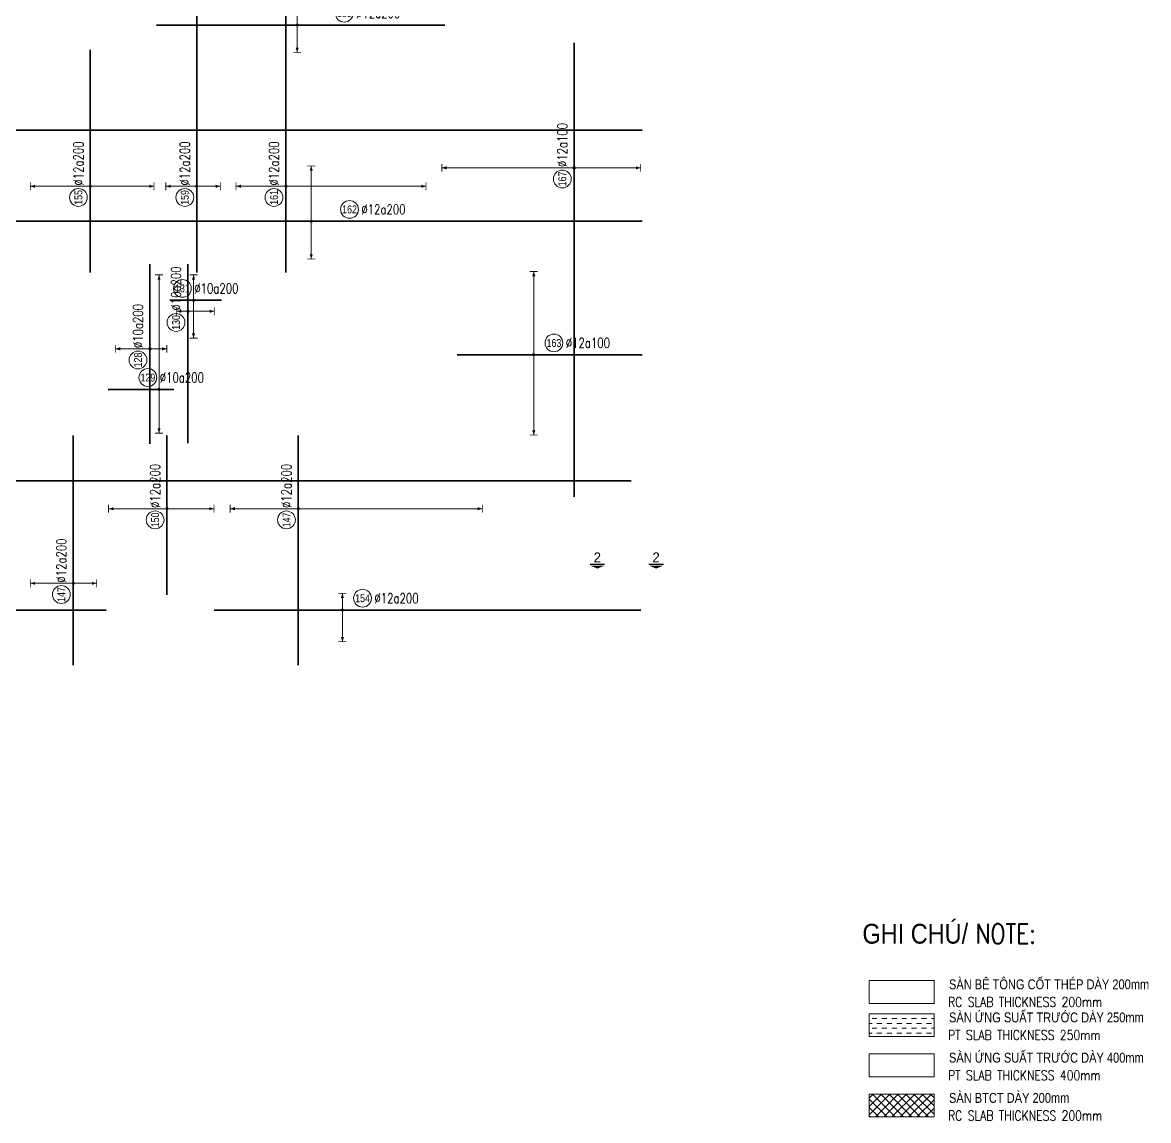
# Model space of a CAD drawing. Header units: millimetres. Extents: x -211477 to 1328726, y -15421 to 98394.
# Drawn here: x 411154 to 468072, y -15054 to 40458 of the extents above; entities that cross this region are included whole.
import ezdxf
from ezdxf.enums import TextEntityAlignment as Align

# ---------------------------------------------------------------- set-up
doc = ezdxf.new("R2010")
doc.units = ezdxf.units.MM
doc.header["$MEASUREMENT"] = 0
doc.linetypes.add('HIDDEN', pattern=[9.525, 6.35, -3.175])
for name, color, linetype, lineweight in [('00-TT.Dim', 8, 'Continuous', 13), ('00-TT.Text', 4, 'Continuous', 13), ('NDC_S_BEAM', 3, 'HIDDEN', 20), ('NDC_S_CONTINUOUS', 3, 'Continuous', 20), ('NDC_S_DIM', 1, 'Continuous', 9), ('NDC_S_ENG TEXT', 2, 'Continuous', 20), ('NDC_S_HATCH MATERIAL', 8, 'Continuous', 13), ('NDC_S_REBAR', 4, 'Continuous', 35), ('NDC_S_VN TEXT', 7, 'Continuous', 20)]:
    doc.layers.add(name, color=color, linetype=linetype, lineweight=lineweight)
doc.styles.add('ARIAL', font='arial.ttf', dxfattribs={"width": 0.8})
doc.styles.add('AUDIT_D_170222151448-0', font='')
doc.styles.add('NDC_EN TXT', font='romans.shx', dxfattribs={"width": 0.8})
doc.styles.add('NDC_ROMANS', font='romans.shx', dxfattribs={"width": 0.8})
doc.styles.add('NDC_VIE TXT', font='arial.ttf', dxfattribs={"width": 0.8})
doc.styles.add('VNAVANTH', font='')
doc.styles.get('AUDIT_D_170222151448-0').set_extended_font_data('.VnAvantH')
doc.styles.get('VNAVANTH').set_extended_font_data('.VnAvantH')

# ---------------------------------------------------------------- blocks, each defined once
blk = doc.blocks.new('A$C31938aec')
at = {"layer": 'NDC_S_HATCH MATERIAL'}
h = blk.add_hatch(dxfattribs=at)
h.set_pattern_fill('DASH', color=256, scale=2000)
h.set_pattern_definition([(0, (-34403.67, -56395.42), (250, 250), [250, -250])])
h.paths.add_polyline_path([(0, -520), (3278, -520), (3278, -1672), (0, -1672)])
at = {"layer": 'NDC_S_CONTINUOUS'}
for p, q in [((0, -520), (3278, -520)), ((3278, -520), (3278, -1672)), ((3278, -1672), (0, -1672))]:
    blk.add_line(p, q, dxfattribs=at)
at = {"layer": 'NDC_S_ENG TEXT', "style": 'NDC_EN TXT', "width": 0.8}
blk.add_text('PT SLAB THICKNESS 250mm', height=500, dxfattribs=at).set_placement((3983, -1849))
at = {"layer": 'NDC_S_VN TEXT', "style": 'NDC_VIE TXT', "width": 0.8}
blk.add_text('SÀN ỨNG SUẤT TRƯỚC DÀY 250mm', height=500, dxfattribs=at).set_placement((4034, -958))
blk = doc.blocks.new('*U175')
h = blk.add_hatch(color=6)
edge = h.paths.add_edge_path()
edge.add_arc((-2.99, 0), 0.3, 0, 360)
at = {"layer": 'NDC_S_DIM', "color": 8}
for q in [(-2.99, 4.24), (-2.99, -8.01)]:
    blk.add_line((-2.99, 0), q, dxfattribs=at)
for points in [[(-3.99, 4.24, 0.2, 0.2, 0), (-1.99, 4.24, 0, 0, 0)], [(-3.99, -8.01, 0.2, 0.2, 0), (-1.99, -8.01, 0, 0, 0)]]:
    blk.add_lwpolyline(points, format="xyseb", dxfattribs=at)
at = {"layer": 'NDC_S_DIM'}
blk.add_circle((2.1, 3), 2.25, dxfattribs=at)
at = {"layer": 'NDC_S_DIM', "color": 6}
blk.add_circle((-2.99, 0), 0.3, dxfattribs=at)
at = {"layer": 'NDC_S_DIM', "color": 8}
for points in [[(-3.39, 3.04), (-2.99, 4.24), (-2.59, 3.04)], [(-3.39, -6.81), (-2.99, -8.01), (-2.59, -6.81)]]:
    blk.add_solid(points, dxfattribs=at)
at = {"layer": 'NDC_S_REBAR'}
for p, q in [((0, 0), (-172.4, 0)), ((-172.4, 0), (-172.4, 0)), ((0, 0), (94.4, 0)), ((94.4, 0), (94.4, 0)), ((94.4, 0), (94.4, 0)), ((-172.4, 0), (-172.4, 0))]:
    blk.add_line(p, q, dxfattribs=at)
at = {"layer": 'NDC_S_VN TEXT', "style": 'ARIAL', "width": 0.8}
blk.add_attdef('KHT', text='', height=2, dxfattribs=at).set_placement((2.1, 3), align=Align.MIDDLE_CENTER)
at = {"layer": 'NDC_S_VN TEXT', "color": 3, "style": 'NDC_ROMANS', "width": 0.75}
blk.add_attdef('DKT', (5.1, 1.75), '', height=2.5, dxfattribs=at)
blk = doc.blocks.new('*U174')
h = blk.add_hatch(color=6)
edge = h.paths.add_edge_path()
edge.add_arc((-2.99, 0), 0.3, 0, 360)
at = {"layer": 'NDC_S_DIM', "color": 8}
for q in [(-2.99, 4.24), (-2.99, -8.01)]:
    blk.add_line((-2.99, 0), q, dxfattribs=at)
for points in [[(-3.99, 4.24, 0.2, 0.2, 0), (-1.99, 4.24, 0, 0, 0)], [(-3.99, -8.01, 0.2, 0.2, 0), (-1.99, -8.01, 0, 0, 0)]]:
    blk.add_lwpolyline(points, format="xyseb", dxfattribs=at)
at = {"layer": 'NDC_S_DIM'}
blk.add_circle((2.1, 3), 2.25, dxfattribs=at)
at = {"layer": 'NDC_S_DIM', "color": 6}
blk.add_circle((-2.99, 0), 0.3, dxfattribs=at)
at = {"layer": 'NDC_S_DIM', "color": 8}
for points in [[(-3.39, 3.04), (-2.99, 4.24), (-2.59, 3.04)], [(-3.39, -6.81), (-2.99, -8.01), (-2.59, -6.81)]]:
    blk.add_solid(points, dxfattribs=at)
at = {"layer": 'NDC_S_REBAR'}
for p, q in [((0, 0), (-35.44, 0)), ((-35.44, 0), (-35.44, 0)), ((0, 0), (61.62, 0)), ((61.62, 0), (61.62, 0)), ((61.62, 0), (72.46, 0)), ((-35.44, 0), (-35.44, 0))]:
    blk.add_line(p, q, dxfattribs=at)
at = {"layer": 'NDC_S_VN TEXT', "style": 'ARIAL', "width": 0.8}
blk.add_attdef('KHT', text='', height=2, dxfattribs=at).set_placement((2.1, 3), align=Align.MIDDLE_CENTER)
at = {"layer": 'NDC_S_VN TEXT', "color": 3, "style": 'NDC_ROMANS', "width": 0.75}
blk.add_attdef('DKT', (5.1, 1.75), '', height=2.5, dxfattribs=at)
blk = doc.blocks.new('*U171')
h = blk.add_hatch(color=6)
edge = h.paths.add_edge_path()
edge.add_arc((-2.99, 0), 0.3, 0, 360)
at = {"layer": 'NDC_S_DIM', "color": 8}
for q in [(-2.99, 21.07), (-2.99, -20.29)]:
    blk.add_line((-2.99, 0), q, dxfattribs=at)
for points in [[(-3.99, 21.07, 0.2, 0.2, 0), (-1.99, 21.07, 0, 0, 0)], [(-3.99, -20.29, 0.2, 0.2, 0), (-1.99, -20.29, 0, 0, 0)]]:
    blk.add_lwpolyline(points, format="xyseb", dxfattribs=at)
at = {"layer": 'NDC_S_DIM'}
blk.add_circle((2.1, 3), 2.25, dxfattribs=at)
at = {"layer": 'NDC_S_DIM', "color": 6}
blk.add_circle((-2.99, 0), 0.3, dxfattribs=at)
at = {"layer": 'NDC_S_DIM', "color": 8}
for points in [[(-3.39, 19.87), (-2.99, 21.07), (-2.59, 19.87)], [(-3.39, -19.09), (-2.99, -20.29), (-2.59, -19.09)]]:
    blk.add_solid(points, dxfattribs=at)
at = {"layer": 'NDC_S_REBAR'}
for p, q in [((0, 0), (-22.33, 0)), ((-22.33, 0), (-22.33, 0)), ((0, 0), (24.42, 0)), ((24.42, 0), (24.42, 0)), ((24.42, 0), (24.42, 0)), ((-22.33, 0), (-22.33, 0))]:
    blk.add_line(p, q, dxfattribs=at)
at = {"layer": 'NDC_S_VN TEXT', "style": 'ARIAL', "width": 0.8}
blk.add_attdef('KHT', text='', height=2, dxfattribs=at).set_placement((2.1, 3), align=Align.MIDDLE_CENTER)
at = {"layer": 'NDC_S_VN TEXT', "color": 3, "style": 'NDC_ROMANS', "width": 0.75}
blk.add_attdef('DKT', (5.1, 1.75), '', height=2.5, dxfattribs=at)
blk = doc.blocks.new('*U169')
h = blk.add_hatch(color=6)
edge = h.paths.add_edge_path()
edge.add_arc((-7.56, 0), 0.3, 0, 360)
at = {"layer": 'NDC_S_DIM', "color": 8}
for q in [(-7.56, 13.95), (-7.56, -9.55)]:
    blk.add_line((-7.56, 0), q, dxfattribs=at)
for points in [[(-8.56, 13.95, 0.2, 0.2, 0), (-6.56, 13.95, 0, 0, 0)], [(-8.56, -9.55, 0.2, 0.2, 0), (-6.56, -9.55, 0, 0, 0)]]:
    blk.add_lwpolyline(points, format="xyseb", dxfattribs=at)
at = {"layer": 'NDC_S_DIM'}
blk.add_circle((2.1, 3), 2.25, dxfattribs=at)
at = {"layer": 'NDC_S_DIM', "color": 6}
blk.add_circle((-7.56, 0), 0.3, dxfattribs=at)
at = {"layer": 'NDC_S_DIM', "color": 8}
for points in [[(-7.96, 12.75), (-7.56, 13.95), (-7.16, 12.75)], [(-7.96, -8.35), (-7.56, -9.55), (-7.16, -8.35)]]:
    blk.add_solid(points, dxfattribs=at)
at = {"layer": 'NDC_S_REBAR'}
for p, q in [((-129.68, 0), (-153.51, 0)), ((0, 0), (-129.68, 0)), ((-129.68, 0), (-129.68, 0)), ((0, 0), (76.08, 0)), ((76.08, 0), (76.08, 0)), ((76.08, 0), (76.08, 0))]:
    blk.add_line(p, q, dxfattribs=at)
at = {"layer": 'NDC_S_VN TEXT', "style": 'ARIAL', "width": 0.8}
blk.add_attdef('KHT', text='', height=2, dxfattribs=at).set_placement((2.1, 3), align=Align.MIDDLE_CENTER)
at = {"layer": 'NDC_S_VN TEXT', "color": 3, "style": 'NDC_ROMANS', "width": 0.75}
blk.add_attdef('DKT', (5.1, 1.75), '', height=2.5, dxfattribs=at)
blk = doc.blocks.new('*U168')
at = {"layer": 'NDC_S_REBAR'}
for p in [(0, 0), (214.28, 0), (214.28, 0)]:
    blk.add_line(p, (214.28, 0), dxfattribs=at)
at = {"layer": 'NDC_S_VN TEXT', "style": 'ARIAL', "width": 0.8}
blk.add_attdef('KHT', text='', height=2, dxfattribs=at).set_placement((2.1, 3), align=Align.MIDDLE_CENTER)
at = {"layer": 'NDC_S_VN TEXT', "color": 3, "style": 'NDC_ROMANS', "width": 0.75}
blk.add_attdef('DKT', (5.1, 1.75), '', height=2.5, dxfattribs=at)
blk = doc.blocks.new('*U166')
h = blk.add_hatch(color=6)
edge = h.paths.add_edge_path()
edge.add_arc((-2.48, 0), 0.3, 0, 360)
at = {"layer": 'NDC_S_DIM', "color": 8}
for q in [(-2.48, 14.97), (-2.48, -6.91)]:
    blk.add_line((-2.48, 0), q, dxfattribs=at)
for points in [[(-3.48, 14.97, 0.2, 0.2, 0), (-1.48, 14.97, 0, 0, 0)], [(-3.48, -6.91, 0.2, 0.2, 0), (-1.48, -6.91, 0, 0, 0)]]:
    blk.add_lwpolyline(points, format="xyseb", dxfattribs=at)
at = {"layer": 'NDC_S_DIM'}
blk.add_circle((9.4, 3), 2.25, dxfattribs=at)
at = {"layer": 'NDC_S_DIM', "color": 6}
blk.add_circle((-2.48, 0), 0.3, dxfattribs=at)
at = {"layer": 'NDC_S_DIM', "color": 8}
for points in [[(-2.88, 13.77), (-2.48, 14.97), (-2.08, 13.77)], [(-2.88, -5.71), (-2.48, -6.91), (-2.08, -5.71)]]:
    blk.add_solid(points, dxfattribs=at)
at = {"layer": 'NDC_S_REBAR'}
for p, q in [((0, 0), (-38.08, 0)), ((-38.08, 0), (-38.08, 0)), ((0, 0), (34.81, 0)), ((34.81, 0), (34.81, 0)), ((34.81, 0), (34.81, 0)), ((-38.08, 0), (-38.08, 0))]:
    blk.add_line(p, q, dxfattribs=at)
at = {"layer": 'NDC_S_VN TEXT', "style": 'ARIAL', "width": 0.8}
blk.add_attdef('KHT', text='', height=2, dxfattribs=at).set_placement((9.4, 3), align=Align.MIDDLE_CENTER)
at = {"layer": 'NDC_S_VN TEXT', "color": 3, "style": 'NDC_ROMANS', "width": 0.75}
blk.add_attdef('DKT', (12.4, 1.75), '', height=2.5, dxfattribs=at)
blk = doc.blocks.new('*U151')
h = blk.add_hatch(color=6)
edge = h.paths.add_edge_path()
edge.add_arc((0, 0), 0.3, 0, 360)
at = {"layer": 'NDC_S_DIM', "color": 8}
for q in [(0, 15.15), (0, -16.1)]:
    blk.add_line((0, 0), q, dxfattribs=at)
for points in [[(-1, 15.15, 0.2, 0.2, 0), (1, 15.15, 0, 0, 0)], [(-1, -16.1, 0.2, 0.2, 0), (1, -16.1, 0, 0, 0)]]:
    blk.add_lwpolyline(points, format="xyseb", dxfattribs=at)
at = {"layer": 'NDC_S_DIM'}
blk.add_circle((-2.82, 3), 2.25, dxfattribs=at)
at = {"layer": 'NDC_S_DIM', "color": 6}
blk.add_circle((0, 0), 0.3, dxfattribs=at)
at = {"layer": 'NDC_S_DIM', "color": 8}
for points in [[(-0.4, 13.95), (0, 15.15), (0.4, 13.95)], [(-0.4, -14.9), (0, -16.1), (0.4, -14.9)]]:
    blk.add_solid(points, dxfattribs=at)
at = {"layer": 'NDC_S_REBAR'}
for p, q in [((0, 0), (-21.79, 0)), ((-21.79, 0), (-21.79, 0)), ((0, 0), (34.51, 0)), ((34.51, 0), (34.51, 0)), ((34.51, 0), (34.51, 0)), ((-21.79, 0), (-21.79, 0))]:
    blk.add_line(p, q, dxfattribs=at)
at = {"layer": 'NDC_S_VN TEXT', "style": 'ARIAL', "width": 0.8}
blk.add_attdef('KHT', text='', height=2, dxfattribs=at).set_placement((-2.82, 3), align=Align.MIDDLE_CENTER)
at = {"layer": 'NDC_S_VN TEXT', "color": 3, "style": 'NDC_ROMANS', "width": 0.75}
blk.add_attdef('DKT', (0.18, 1.75), '', height=2.5, dxfattribs=at)
blk = doc.blocks.new('*U148')
h = blk.add_hatch(color=6)
edge = h.paths.add_edge_path()
edge.add_arc((0, 0), 0.3, 0, 360)
at = {"layer": 'NDC_S_DIM', "color": 8}
for q in [(0, 10.83), (0, -5.92)]:
    blk.add_line((0, 0), q, dxfattribs=at)
for points in [[(-1, 10.83, 0.2, 0.2, 0), (1, 10.83, 0, 0, 0)], [(-1, -5.92, 0.2, 0.2, 0), (1, -5.92, 0, 0, 0)]]:
    blk.add_lwpolyline(points, format="xyseb", dxfattribs=at)
at = {"layer": 'NDC_S_DIM'}
blk.add_circle((-2.82, 3), 2.25, dxfattribs=at)
at = {"layer": 'NDC_S_DIM', "color": 6}
blk.add_circle((0, 0), 0.3, dxfattribs=at)
at = {"layer": 'NDC_S_DIM', "color": 8}
for points in [[(-0.4, 9.63), (0, 10.83), (0.4, 9.63)], [(-0.4, -4.72), (0, -5.92), (0.4, -4.72)]]:
    blk.add_solid(points, dxfattribs=at)
at = {"layer": 'NDC_S_REBAR'}
for p, q in [((0, 0), (-20.67, 0)), ((-20.67, 0), (-20.67, 0)), ((0, 0), (37.38, 0)), ((37.38, 0), (37.38, 0)), ((37.38, 0), (37.38, 0)), ((-20.67, 0), (-20.67, 0))]:
    blk.add_line(p, q, dxfattribs=at)
at = {"layer": 'NDC_S_VN TEXT', "style": 'ARIAL', "width": 0.8}
blk.add_attdef('KHT', text='', height=2, dxfattribs=at).set_placement((-2.82, 3), align=Align.MIDDLE_CENTER)
at = {"layer": 'NDC_S_VN TEXT', "color": 3, "style": 'NDC_ROMANS', "width": 0.75}
blk.add_attdef('DKT', (0.18, 1.75), '', height=2.5, dxfattribs=at)
blk = doc.blocks.new('*U147')
h = blk.add_hatch(color=6)
edge = h.paths.add_edge_path()
edge.add_arc((0, 0), 0.3, 0, 360)
at = {"layer": 'NDC_S_DIM', "color": 8}
for q in [(0, 14.78), (0, -11.87)]:
    blk.add_line((0, 0), q, dxfattribs=at)
for points in [[(-1, 14.78, 0.2, 0.2, 0), (1, 14.78, 0, 0, 0)], [(-1, -11.87, 0.2, 0.2, 0), (1, -11.87, 0, 0, 0)]]:
    blk.add_lwpolyline(points, format="xyseb", dxfattribs=at)
at = {"layer": 'NDC_S_DIM'}
blk.add_circle((-2.82, 3), 2.25, dxfattribs=at)
at = {"layer": 'NDC_S_DIM', "color": 6}
blk.add_circle((0, 0), 0.3, dxfattribs=at)
at = {"layer": 'NDC_S_DIM', "color": 8}
for points in [[(-0.4, 13.58), (0, 14.78), (0.4, 13.58)], [(-0.4, -10.67), (0, -11.87), (0.4, -10.67)]]:
    blk.add_solid(points, dxfattribs=at)
at = {"layer": 'NDC_S_REBAR'}
for p, q in [((0, 0), (-21.78, 0)), ((-21.78, 0), (-21.78, 0)), ((0, 0), (18.52, 0)), ((18.52, 0), (18.52, 0)), ((18.52, 0), (18.52, 0)), ((-21.78, 0), (-21.78, 0))]:
    blk.add_line(p, q, dxfattribs=at)
at = {"layer": 'NDC_S_VN TEXT', "style": 'ARIAL', "width": 0.8}
blk.add_attdef('KHT', text='', height=2, dxfattribs=at).set_placement((-2.82, 3), align=Align.MIDDLE_CENTER)
at = {"layer": 'NDC_S_VN TEXT', "color": 3, "style": 'NDC_ROMANS', "width": 0.75}
blk.add_attdef('DKT', (0.18, 1.75), '', height=2.5, dxfattribs=at)
blk = doc.blocks.new('*U146')
h = blk.add_hatch(color=6)
edge = h.paths.add_edge_path()
edge.add_arc((0, 0), 0.3, 0, 360)
at = {"layer": 'NDC_S_DIM', "color": 8}
for q in [(0, 17.23), (0, -46.52)]:
    blk.add_line((0, 0), q, dxfattribs=at)
for points in [[(-1, 17.23, 0.2, 0.2, 0), (1, 17.23, 0, 0, 0)], [(-1, -46.52, 0.2, 0.2, 0), (1, -46.52, 0, 0, 0)]]:
    blk.add_lwpolyline(points, format="xyseb", dxfattribs=at)
at = {"layer": 'NDC_S_DIM'}
blk.add_circle((-2.82, 3), 2.25, dxfattribs=at)
at = {"layer": 'NDC_S_DIM', "color": 6}
blk.add_circle((0, 0), 0.3, dxfattribs=at)
at = {"layer": 'NDC_S_DIM', "color": 8}
for points in [[(-0.4, 16.03), (0, 17.23), (0.4, 16.03)], [(-0.4, -45.32), (0, -46.52), (0.4, -45.32)]]:
    blk.add_solid(points, dxfattribs=at)
at = {"layer": 'NDC_S_REBAR'}
for p, q in [((0, 0), (-39.53, 0)), ((-39.53, 0), (-39.53, 0)), ((0, 0), (18.52, 0)), ((18.52, 0), (18.52, 0)), ((18.52, 0), (18.52, 0)), ((-39.53, 0), (-39.53, 0))]:
    blk.add_line(p, q, dxfattribs=at)
at = {"layer": 'NDC_S_VN TEXT', "style": 'ARIAL', "width": 0.8}
blk.add_attdef('KHT', text='', height=2, dxfattribs=at).set_placement((-2.82, 3), align=Align.MIDDLE_CENTER)
at = {"layer": 'NDC_S_VN TEXT', "color": 3, "style": 'NDC_ROMANS', "width": 0.75}
blk.add_attdef('DKT', (0.18, 1.75), '', height=2.5, dxfattribs=at)
blk = doc.blocks.new('*U144')
h = blk.add_hatch(color=6)
edge = h.paths.add_edge_path()
edge.add_arc((0, 0), 0.3, 0, 360)
at = {"layer": 'NDC_S_DIM', "color": 8}
for q in [(0, 33.45), (0, -16.8)]:
    blk.add_line((0, 0), q, dxfattribs=at)
for points in [[(-1, 33.45, 0.2, 0.2, 0), (1, 33.45, 0, 0, 0)], [(-1, -16.8, 0.2, 0.2, 0), (1, -16.8, 0, 0, 0)]]:
    blk.add_lwpolyline(points, format="xyseb", dxfattribs=at)
at = {"layer": 'NDC_S_DIM'}
blk.add_circle((-2.82, 3), 2.25, dxfattribs=at)
at = {"layer": 'NDC_S_DIM', "color": 6}
blk.add_circle((0, 0), 0.3, dxfattribs=at)
at = {"layer": 'NDC_S_DIM', "color": 8}
for points in [[(-0.4, 32.25), (0, 33.45), (0.4, 32.25)], [(-0.4, -15.6), (0, -16.8), (0.4, -15.6)]]:
    blk.add_solid(points, dxfattribs=at)
at = {"layer": 'NDC_S_REBAR'}
for p, q in [((0, 0), (-83.16, 0)), ((-83.16, 0), (-83.16, 0)), ((0, 0), (31.59, 0)), ((31.59, 0), (31.59, 0)), ((31.59, 0), (31.59, 0)), ((-83.16, 0), (-83.16, 0))]:
    blk.add_line(p, q, dxfattribs=at)
at = {"layer": 'NDC_S_VN TEXT', "style": 'ARIAL', "width": 0.8}
blk.add_attdef('KHT', text='', height=2, dxfattribs=at).set_placement((-2.82, 3), align=Align.MIDDLE_CENTER)
at = {"layer": 'NDC_S_VN TEXT', "color": 3, "style": 'NDC_ROMANS', "width": 0.75}
blk.add_attdef('DKT', (0.18, 1.75), '', height=2.5, dxfattribs=at)
blk = doc.blocks.new('*U143')
h = blk.add_hatch(color=6)
edge = h.paths.add_edge_path()
edge.add_arc((0, 0), 0.3, 0, 360)
at = {"layer": 'NDC_S_DIM', "color": 8}
for q in [(0, 7.79), (0, -5.96)]:
    blk.add_line((0, 0), q, dxfattribs=at)
for points in [[(-1, 7.79, 0.2, 0.2, 0), (1, 7.79, 0, 0, 0)], [(-1, -5.96, 0.2, 0.2, 0), (1, -5.96, 0, 0, 0)]]:
    blk.add_lwpolyline(points, format="xyseb", dxfattribs=at)
at = {"layer": 'NDC_S_DIM'}
blk.add_circle((-2.82, 3), 2.25, dxfattribs=at)
at = {"layer": 'NDC_S_DIM', "color": 6}
blk.add_circle((0, 0), 0.3, dxfattribs=at)
at = {"layer": 'NDC_S_DIM', "color": 8}
for points in [[(-0.4, 6.59), (0, 7.79), (0.4, 6.59)], [(-0.4, -4.76), (0, -5.96), (0.4, -4.76)]]:
    blk.add_solid(points, dxfattribs=at)
at = {"layer": 'NDC_S_REBAR'}
for p, q in [((0, 0), (-21.79, 0)), ((-21.79, 0), (-21.79, 0)), ((0, 0), (64.63, 0)), ((64.63, 0), (64.63, 0)), ((64.63, 0), (64.63, 0)), ((-21.79, 0), (-21.79, 0))]:
    blk.add_line(p, q, dxfattribs=at)
at = {"layer": 'NDC_S_VN TEXT', "style": 'ARIAL', "width": 0.8}
blk.add_attdef('KHT', text='', height=2, dxfattribs=at).set_placement((-2.82, 3), align=Align.MIDDLE_CENTER)
at = {"layer": 'NDC_S_VN TEXT', "color": 3, "style": 'NDC_ROMANS', "width": 0.75}
blk.add_attdef('DKT', (0.18, 1.75), '', height=2.5, dxfattribs=at)
blk = doc.blocks.new('*U142')
h = blk.add_hatch(color=6)
edge = h.paths.add_edge_path()
edge.add_arc((0, 0), 0.3, 0, 360)
at = {"layer": 'NDC_S_DIM', "color": 8}
for q in [(0, 12.58), (0, -35.42)]:
    blk.add_line((0, 0), q, dxfattribs=at)
for points in [[(-1, 12.58, 0.2, 0.2, 0), (1, 12.58, 0, 0, 0)], [(-1, -35.42, 0.2, 0.2, 0), (1, -35.42, 0, 0, 0)]]:
    blk.add_lwpolyline(points, format="xyseb", dxfattribs=at)
at = {"layer": 'NDC_S_DIM'}
blk.add_circle((-2.82, 3), 2.25, dxfattribs=at)
at = {"layer": 'NDC_S_DIM', "color": 6}
blk.add_circle((0, 0), 0.3, dxfattribs=at)
at = {"layer": 'NDC_S_DIM', "color": 8}
for points in [[(-0.4, 11.38), (0, 12.58), (0.4, 11.38)], [(-0.4, -34.22), (0, -35.42), (0.4, -34.22)]]:
    blk.add_solid(points, dxfattribs=at)
at = {"layer": 'NDC_S_REBAR'}
for p, q in [((0, 0), (-21.79, 0)), ((-21.79, 0), (-21.79, 0)), ((0, 0), (59.77, 0)), ((59.77, 0), (59.77, 0)), ((59.77, 0), (59.77, 0)), ((-21.79, 0), (-21.79, 0))]:
    blk.add_line(p, q, dxfattribs=at)
at = {"layer": 'NDC_S_VN TEXT', "style": 'ARIAL', "width": 0.8}
blk.add_attdef('KHT', text='', height=2, dxfattribs=at).set_placement((-2.82, 3), align=Align.MIDDLE_CENTER)
at = {"layer": 'NDC_S_VN TEXT', "color": 3, "style": 'NDC_ROMANS', "width": 0.75}
blk.add_attdef('DKT', (0.18, 1.75), '', height=2.5, dxfattribs=at)
blk = doc.blocks.new('*U425')
h = blk.add_hatch(color=6)
edge = h.paths.add_edge_path()
edge.add_arc((0, 0), 0.3, 0, 360)
at = {"layer": 'NDC_S_DIM', "color": 8}
for q in [(0, 8.71), (0, -4.29)]:
    blk.add_line((0, 0), q, dxfattribs=at)
for points in [[(-1, 8.71, 0.2, 0.2, 0), (1, 8.71, 0, 0, 0)], [(-1, -4.29, 0.2, 0.2, 0), (1, -4.29, 0, 0, 0)]]:
    blk.add_lwpolyline(points, format="xyseb", dxfattribs=at)
at = {"layer": 'NDC_S_DIM'}
blk.add_circle((-2.82, 3), 2.25, dxfattribs=at)
at = {"layer": 'NDC_S_DIM', "color": 6}
blk.add_circle((0, 0), 0.3, dxfattribs=at)
at = {"layer": 'NDC_S_DIM', "color": 8}
for points in [[(-0.4, 7.51), (0, 8.71), (0.4, 7.51)], [(-0.4, -3.09), (0, -4.29), (0.4, -3.09)]]:
    blk.add_solid(points, dxfattribs=at)
at = {"layer": 'NDC_S_REBAR'}
for p, q in [((0, 0), (-23.99, 0)), ((-23.99, 0), (-23.99, 0)), ((0, 0), (21.43, 0)), ((21.43, 0), (21.43, 0)), ((21.43, 0), (21.43, 0)), ((-23.99, 0), (-23.99, 0))]:
    blk.add_line(p, q, dxfattribs=at)
at = {"layer": 'NDC_S_VN TEXT', "style": 'ARIAL', "width": 0.8}
blk.add_attdef('KHT', text='', height=2, dxfattribs=at).set_placement((-2.82, 3), align=Align.MIDDLE_CENTER)
at = {"layer": 'NDC_S_VN TEXT', "color": 3, "style": 'NDC_ROMANS', "width": 0.75}
blk.add_attdef('DKT', (0.18, 1.75), '', height=2.5, dxfattribs=at)
blk = doc.blocks.new('*U423')
h = blk.add_hatch(color=6)
edge = h.paths.add_edge_path()
edge.add_arc((0, 0), 0.3, 0, 360)
at = {"layer": 'NDC_S_DIM', "color": 8}
for q in [(0, 28.95), (0, -11.05)]:
    blk.add_line((0, 0), q, dxfattribs=at)
for points in [[(-1, 28.95, 0.2, 0.2, 0), (1, 28.95, 0, 0, 0)], [(-1, -11.05, 0.2, 0.2, 0), (1, -11.05, 0, 0, 0)]]:
    blk.add_lwpolyline(points, format="xyseb", dxfattribs=at)
at = {"layer": 'NDC_S_DIM'}
blk.add_circle((-2.82, 3), 2.25, dxfattribs=at)
at = {"layer": 'NDC_S_DIM', "color": 6}
blk.add_circle((0, 0), 0.3, dxfattribs=at)
at = {"layer": 'NDC_S_DIM', "color": 8}
for points in [[(-0.4, 27.75), (0, 28.95), (0.4, 27.75)], [(-0.4, -9.85), (0, -11.05), (0.4, -9.85)]]:
    blk.add_solid(points, dxfattribs=at)
at = {"layer": 'NDC_S_REBAR'}
for p, q in [((0, 0), (-12.88, 0)), ((-12.88, 0), (-12.88, 0)), ((0, 0), (3.76, 0)), ((3.76, 0), (3.76, 0)), ((3.76, 0), (3.76, 0)), ((-12.88, 0), (-12.88, 0))]:
    blk.add_line(p, q, dxfattribs=at)
at = {"layer": 'NDC_S_VN TEXT', "style": 'ARIAL', "width": 0.8}
blk.add_attdef('KHT', text='', height=2, dxfattribs=at).set_placement((-2.82, 3), align=Align.MIDDLE_CENTER)
at = {"layer": 'NDC_S_VN TEXT', "color": 3, "style": 'NDC_ROMANS', "width": 0.75}
blk.add_attdef('DKT', (0.18, 1.75), '', height=2.5, dxfattribs=at)
blk = doc.blocks.new('*U137')
h = blk.add_hatch(color=6)
edge = h.paths.add_edge_path()
edge.add_arc((0, 0), 0.3, 0, 360)
at = {"layer": 'NDC_S_DIM', "color": 8}
for q in [(0, 2.82), (0, -6.68)]:
    blk.add_line((0, 0), q, dxfattribs=at)
for points in [[(-1, 2.82, 0.2, 0.2, 0), (1, 2.82, 0, 0, 0)], [(-1, -6.68, 0.2, 0.2, 0), (1, -6.68, 0, 0, 0)]]:
    blk.add_lwpolyline(points, format="xyseb", dxfattribs=at)
at = {"layer": 'NDC_S_DIM'}
blk.add_circle((-2.82, 3), 2.25, dxfattribs=at)
at = {"layer": 'NDC_S_DIM', "color": 6}
blk.add_circle((0, 0), 0.3, dxfattribs=at)
at = {"layer": 'NDC_S_DIM', "color": 8}
for points in [[(-0.4, 1.62), (0, 2.82), (0.4, 1.62)], [(-0.4, -5.48), (0, -6.68), (0.4, -5.48)]]:
    blk.add_solid(points, dxfattribs=at)
at = {"layer": 'NDC_S_REBAR'}
for p, q in [((-20.9, 0), (-33.36, 0)), ((0, 0), (-20.9, 0)), ((-20.9, 0), (-20.9, 0)), ((0, 0), (11.88, 0)), ((11.88, 0), (11.88, 0)), ((11.88, 0), (11.88, 0))]:
    blk.add_line(p, q, dxfattribs=at)
at = {"layer": 'NDC_S_VN TEXT', "style": 'ARIAL', "width": 0.8}
blk.add_attdef('KHT', text='', height=2, dxfattribs=at).set_placement((-2.82, 3), align=Align.MIDDLE_CENTER)
at = {"layer": 'NDC_S_VN TEXT', "color": 3, "style": 'NDC_ROMANS', "width": 0.75}
blk.add_attdef('DKT', (0.18, 1.75), '', height=2.5, dxfattribs=at)
blk = doc.blocks.new('*U136')
h = blk.add_hatch(color=6)
edge = h.paths.add_edge_path()
edge.add_arc((0, 0), 0.3, 0, 360)
at = {"layer": 'NDC_S_DIM', "color": 8}
for q in [(0, 6.43), (0, -9.57)]:
    blk.add_line((0, 0), q, dxfattribs=at)
for points in [[(-1, 6.43, 0.2, 0.2, 0), (1, 6.43, 0, 0, 0)], [(-1, -9.57, 0.2, 0.2, 0), (1, -9.57, 0, 0, 0)]]:
    blk.add_lwpolyline(points, format="xyseb", dxfattribs=at)
at = {"layer": 'NDC_S_DIM'}
blk.add_circle((-2.82, 3), 2.25, dxfattribs=at)
at = {"layer": 'NDC_S_DIM', "color": 6}
blk.add_circle((0, 0), 0.3, dxfattribs=at)
at = {"layer": 'NDC_S_DIM', "color": 8}
for points in [[(-0.4, 5.23), (0, 6.43), (0.4, 5.23)], [(-0.4, -8.37), (0, -9.57), (0.4, -8.37)]]:
    blk.add_solid(points, dxfattribs=at)
at = {"layer": 'NDC_S_REBAR'}
for p, q in [((0, 0), (-5.98, 0)), ((-5.98, 0), (-5.98, 0)), ((0, 0), (7.03, 0)), ((7.03, 0), (7.03, 0)), ((7.03, 0), (7.03, 0)), ((-5.98, 0), (-5.98, 0))]:
    blk.add_line(p, q, dxfattribs=at)
at = {"layer": 'NDC_S_VN TEXT', "style": 'ARIAL', "width": 0.8}
blk.add_attdef('KHT', text='', height=2, dxfattribs=at).set_placement((-2.82, 3), align=Align.MIDDLE_CENTER)
at = {"layer": 'NDC_S_VN TEXT', "color": 3, "style": 'NDC_ROMANS', "width": 0.75}
blk.add_attdef('DKT', (0.18, 1.75), '', height=2.5, dxfattribs=at)
blk = doc.blocks.new('*U173')
at = {"layer": 'NDC_S_REBAR'}
for p, q in [((0, 0), (222.94, 0)), ((222.94, 0), (222.94, 0)), ((222.94, 0), (227.14, 0))]:
    blk.add_line(p, q, dxfattribs=at)
at = {"layer": 'NDC_S_VN TEXT', "style": 'ARIAL', "width": 0.8}
blk.add_attdef('KHT', text='', height=2, dxfattribs=at).set_placement((2.1, 3), align=Align.MIDDLE_CENTER)
at = {"layer": 'NDC_S_VN TEXT', "color": 3, "style": 'NDC_ROMANS', "width": 0.75}
blk.add_attdef('DKT', (5.1, 1.75), '', height=2.5, dxfattribs=at)
blk = doc.blocks.new('00-3T-Cut Symbol')
at = {"color": 0, "ltscale": 2}
blk.add_line((2.21, 1.22), (-2.21, 1.22), dxfattribs=at)
blk.add_lwpolyline([(0, 0, 0, 4.29, 0), (0, 0.89, 2.5, 2.5, 0)], format="xyseb", dxfattribs=at)
at = {"layer": '00-TT.Dim', "style": 'AUDIT_D_170222151448-0'}
blk.add_attdef('NUMBER', text='', height=3, dxfattribs=at).set_placement((0, 1.87), align=Align.MIDDLE_CENTER)

msp = doc.modelspace()

# ---------------------------------------------------------------- linework, layer by layer
at = {"layer": 'NDC_S_CONTINUOUS'}
for p, q in [((453954.2, -7983.5), (457232, -7983.5)), ((453954.2, -9135.7), (453954.2, -7983.5)), ((457232, -7983.5), (457232, -9135.7)), ((457232, -9135.7), (453954.2, -9135.7)), ((453954.2, -9655.9), (453954.2, -10808.1)), ((453954.2, -11690.6), (457232, -11690.6)), ((453954.2, -12842.8), (453954.2, -11690.6)), ((457232, -11690.6), (457232, -12842.8)), ((457232, -12842.8), (453954.2, -12842.8)), ((453954.2, -13725.3), (457232, -13725.3)), ((453954.2, -14877.4), (453954.2, -13725.3)), ((457232, -13725.3), (457232, -14877.4)), ((457232, -14877.4), (453954.2, -14877.4))]:
    msp.add_line(p, q, dxfattribs=at)
at = {"layer": 'NDC_S_HATCH MATERIAL', "linetype": 'Continuous', "ltscale": 500}
for p, q in [((453954.2, -13933.4), (454162.4, -13725.3)), ((453954.2, -14352.5), (454581.4, -13725.3)), ((453954.2, -14771.5), (455000.5, -13725.3)), ((454855.1, -14877.4), (453954.2, -13976.5)), ((455274.2, -14877.4), (454122, -13725.3)), ((454267.4, -14877.4), (455419.6, -13725.3)), ((455693.3, -14877.4), (454541.1, -13725.3)), ((454686.5, -14877.4), (455838.7, -13725.3)), ((456112.4, -14877.4), (454960.2, -13725.3)), ((455105.6, -14877.4), (456257.8, -13725.3)), ((456531.4, -14877.4), (455379.2, -13725.3)), ((455524.6, -14877.4), (456676.8, -13725.3)), ((456950.5, -14877.4), (455798.3, -13725.3)), ((455943.7, -14877.4), (457095.9, -13725.3)), ((457232, -14739.9), (456217.4, -13725.3)), ((456362.8, -14877.4), (457232, -14008.2)), ((457232, -14320.8), (456636.5, -13725.3)), ((457232, -13901.7), (457055.6, -13725.3)), ((454436.1, -14877.4), (453954.2, -14395.6)), ((456781.9, -14877.4), (457232, -14427.3)), ((454017, -14877.4), (453954.2, -14814.7)), ((457201, -14877.4), (457232, -14846.4))]:
    msp.add_line(p, q, dxfattribs=at)

# ---------------------------------------------------------------- block references
at = {"xscale": 200, "yscale": 200, "zscale": 200, "rotation": 90}
for name, p, values in [('*U143', (419958.3, 32178.2), {'KHT': '159', 'DKT': '%%c12a200'}), ('*U142', (424466.6, 32178.2), {'KHT': '161', 'DKT': '%%c12a200'}), ('*U144', (439040.4, 33111.3), {'KHT': '167', 'DKT': '%%c12a100'}), ('*U151', (414579.5, 32178.2), {'KHT': '155', 'DKT': '%%c12a200'}), ('*U425', (417592.6, 23959.4), {'KHT': '128', 'DKT': '%%c10a200'}), ('*U137', (419514.7, 25857.4), {'KHT': '130', 'DKT': '%%c10a200'}), ('*U148', (413716, 12103.9), {'KHT': '147', 'DKT': '%%c12a200'}), ('*U147', (418457, 15876), {'KHT': '150', 'DKT': '%%c12a200'}), ('*U146', (425096.7, 15876), {'KHT': '147', 'DKT': '%%c12a200'})]:
    msp.add_blockref(name, p, dxfattribs=at).add_auto_attribs(values)
at = {"xscale": 200, "yscale": 200, "zscale": 200}
for name, p, values in [('*U166', (425535.6, 40332.7), {'KHT': '165', 'DKT': '%%c12a200'}), ('*U169', (427264, 30410.3), {'KHT': '162', 'DKT': '%%c12a200'}), ('*U171', (437596.5, 23658.3), {'KHT': '163', 'DKT': '%%c12a100'}), ('*U423', (418055.9, 21909.1), {'KHT': '129', 'DKT': '%%c10a200'}), ('*U136', (419800.7, 26413.8), {'KHT': '131', 'DKT': '%%c10a200'}), ('*U175', (396500.7, 10751.4), {'KHT': '143', 'DKT': '%%c12a200'}), ('*U174', (427923.4, 10751.4), {'KHT': '154', 'DKT': '%%c12a200'})]:
    msp.add_blockref(name, p, dxfattribs=at).add_auto_attribs(values)
for name, p in [('*U168', (399624.3, 35021)), ('*U173', (396500.7, 17280.8))]:
    msp.add_blockref(name, p, dxfattribs=at)
at = {"color": 1}
ref = msp.add_blockref('00-3T-Cut Symbol', (440211.4, 12849.3), dxfattribs=dict(at, xscale=166.6666666493984, yscale=166.6666666493984, zscale=166.6666666493984))
ref.add_attrib('NUMBER', '2', dxfattribs={"layer": '00-TT.Text', "color": 7, "height": 500, "style": 'VNAVANTH'}).set_placement((440211.4, 13418), align=Align.MIDDLE_CENTER)
ref = msp.add_blockref('00-3T-Cut Symbol', (443184.4, 12849.3), dxfattribs=dict(at, xscale=166.6666666493984, yscale=166.6666666493984, zscale=166.6666666493984))
ref.add_attrib('NUMBER', '2', dxfattribs={"layer": '00-TT.Text', "color": 7, "height": 500, "style": 'VNAVANTH'}).set_placement((443184.4, 13418), align=Align.MIDDLE_CENTER)
at = {"layer": 'NDC_S_BEAM'}
msp.add_blockref('A$C31938aec', (453954.2, -9135.7), dxfattribs=at)

# ---------------------------------------------------------------- texts
at = {"layer": 'NDC_S_ENG TEXT', "style": 'NDC_EN TXT', "width": 0.8}
for s, height, p in [('NOTE:', 1000, (459331.5, -6112.2)), ('RC SLAB THICKNESS 200mm', 500, (457937, -9312.6)), ('PT SLAB THICKNESS 400mm', 500, (457937, -13019.7)), ('RC SLAB THICKNESS 200mm', 500, (457937, -15054.4))]:
    msp.add_text(s, height=height, dxfattribs=at).set_placement(p)
at = {"layer": 'NDC_S_VN TEXT', "style": 'NDC_VIE TXT', "width": 0.85}
msp.add_text('GHI CHÚ/', height=1000, dxfattribs=at).set_placement((453612.7, -5112.2), align=Align.TOP_LEFT)
at = {"layer": 'NDC_S_VN TEXT', "style": 'NDC_VIE TXT', "width": 0.8}
for s, p in [('SÀN BÊ TÔNG CỐT THÉP DÀY 200mm', (457988.1, -8420.9)), ('SÀN ỨNG SUẤT TRƯỚC DÀY 400mm', (457988.1, -12127.9)), ('SÀN BTCT DÀY 200mm', (457988.1, -14162.6))]:
    msp.add_text(s, height=500, dxfattribs=at).set_placement(p)

doc.saveas('drawing.dxf')
